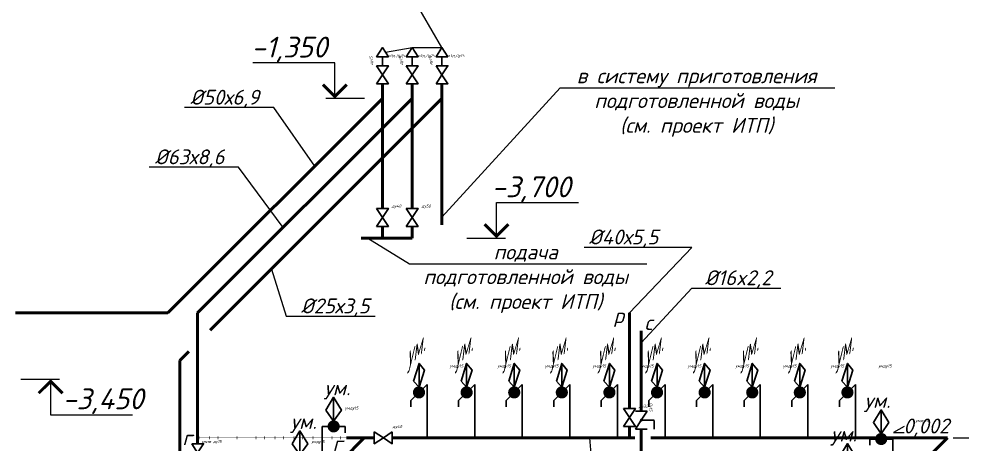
# Model space of a CAD drawing. Header units: millimetres. Extents: x -473555 to 660023, y 5037 to 453528.
# Drawn here: x 99229 to 115081, y 24414 to 31566 of the extents above; entities that cross this region are included whole.
import ezdxf
from ezdxf import colors
from ezdxf.entities.mleader import LeaderData, LeaderLine
from ezdxf.enums import TextEntityAlignment as Align
from ezdxf.math import Vec2, Vec3

# ---------------------------------------------------------------- set-up
doc = ezdxf.new("R2010")
doc.units = ezdxf.units.MM
doc.set_wipeout_variables(frame=1)
doc.linetypes.add('ACAD_ISO07W100', pattern=[3, 0, -3])
for name, color, linetype, lineweight in [('_ВК-К1', 30, 'Continuous', 40), ('ВК_T3', 1, 'Continuous', 50), ('ВК_T4', 30, 'Continuous', 50)]:
    doc.layers.add(name, color=color, linetype=linetype, lineweight=lineweight)
doc.layers.add('_ВК-маска', color=255, linetype='Continuous', transparency=0.9)
doc.layers.add('_ВК-Спецификация', color=3, linetype='Continuous', lineweight=15, plot=False, transparency=0.5)
for name, color, linetype in [('ВК_text', 102, 'Continuous'), ('ВК_Т4_текст', 30, 'Continuous'), ('ВК_ТЗ_текст', 1, 'Continuous')]:
    doc.layers.add(name, color=color, linetype=linetype)
doc.styles.add('ISOPEUR', font='isocpeui.ttf')

# ---------------------------------------------------------------- blocks, each defined once
blk = doc.blocks.new('*U27')
at = {"color": 0, "linetype": 'ByBlock', "lineweight": 30}
for p, q in [((193, 1389), (193, 988)), ((0, 0), (0, 900)), ((385, 900), (0, 900)), ((385, 900), (385, 794))]:
    blk.add_line(p, q, dxfattribs=at)
blk.add_lwpolyline([(62, 1175), (193, 1389), (323, 1175), (193, 988)], close=True, dxfattribs=at)
at = {"color": 0, "linetype": 'ByBlock', "lineweight": 30, "const_width": 102}
blk.add_lwpolyline([(142, 900, 1), (244, 900, 1)], format="xyb", close=True, dxfattribs=at)
at = {"color": 0, "lineweight": -2, "style": 'ISOPEUR'}
blk.add_text('ум.', height=250, dxfattribs=at).set_placement((254, 1548), align=Align.MIDDLE_CENTER)
at = {"layer": '_ВК-Спецификация', "style": 'ISOPEUR'}
blk.add_attdef('ДУ', text='', height=50, dxfattribs=at).set_placement((495, 1185), align=Align.CENTER)
blk = doc.blocks.new('*U30')
at = {"color": 0, "linetype": 'ByBlock', "lineweight": 30}
for p, q in [((-136, 1253), (-136, 852)), ((0, 900), (-272, 628)), ((0, 0), (0, 900)), ((-272, 628), (-272, 522))]:
    blk.add_line(p, q, dxfattribs=at)
blk.add_lwpolyline([(-228, 954), (-136, 1253), (-44, 1139), (-136, 852)], close=True, dxfattribs=at)
at = {"color": 0, "linetype": 'ByBlock', "lineweight": 30, "const_width": 102}
blk.add_lwpolyline([(-187, 764, 1), (-85, 764, 1)], format="xyb", close=True, dxfattribs=at)
at = {"color": 0, "lineweight": -2, "style": 'ISOPEUR', "oblique": 45}
blk.add_text('ум.', height=250, rotation=45, dxfattribs=at).set_placement((-262, 1419), align=Align.MIDDLE_CENTER)
at = {"layer": '_ВК-Спецификация', "style": 'ISOPEUR'}
blk.add_attdef('ДУ', text='', height=50, dxfattribs=at).set_placement((495, 1185), align=Align.CENTER)
blk = doc.blocks.new('*U36')
at = {"color": 0, "linetype": 'ByBlock', "lineweight": 30}
for p, q in [((-193, 1389), (-193, 988)), ((-385, 900), (0, 900)), ((-385, 900), (-385, 794)), ((0, 0), (0, 900))]:
    blk.add_line(p, q, dxfattribs=at)
blk.add_lwpolyline([(-62, 1175), (-193, 1389), (-323, 1175), (-193, 988)], close=True, dxfattribs=at)
at = {"color": 0, "linetype": 'ByBlock', "lineweight": 30, "const_width": 102}
blk.add_lwpolyline([(-142, 900, -1), (-244, 900, -1)], format="xyb", close=True, dxfattribs=at)
at = {"color": 0, "lineweight": -2, "style": 'ISOPEUR'}
blk.add_text('ум.', height=250, dxfattribs=at).set_placement((-256, 1548), align=Align.MIDDLE_CENTER)
at = {"layer": '_ВК-Спецификация', "style": 'ISOPEUR'}
blk.add_attdef('ДУ', text='', height=50, dxfattribs=at).set_placement((495, 1185), align=Align.CENTER)
blk = doc.blocks.new('_None')
blk = doc.blocks.new('*U102')
at = {"layer": '_ВК-Спецификация', "style": 'ISOPEUR'}
blk.add_attdef('ДУ', text='', height=50, dxfattribs=at).set_placement((235, 165), align=Align.CENTER)
blk.add_wipeout([(0, 0), (-100, 151), (100, 151)]).dxf.layer = '_ВК-маска'
blk.add_wipeout([(0, 0), (-100, 151), (100, 151)]).dxf.layer = '_ВК-маска'
blk.add_wipeout([(-100, 151), (100, 151), (0, 0)]).dxf.layer = '_ВК-маска'
at = {"linetype": 'ByBlock', "lineweight": 30}
blk.add_lwpolyline([(-100, 151), (0, 0), (100, 151), (-100, 151)], dxfattribs=at)
blk.add_wipeout([(0, 0), (-100, -152), (100, -152)]).dxf.layer = '_ВК-маска'
blk.add_lwpolyline([(-100, -152), (0, 0), (100, -152), (-100, -152)], dxfattribs=at)
blk = doc.blocks.new('*U108')
at = {"layer": '_ВК-К1', "color": 0, "linetype": 'ByBlock', "lineweight": 30}
blk.add_line((0, 0), (0, 151), dxfattribs=at)
blk.add_lwpolyline([(100, 151), (0, 303), (-100, 151), (100, 151)], dxfattribs=at)
at = {"layer": '_ВК-Спецификация', "style": 'ISOPEUR'}
blk.add_text('возд.Ду15', height=50, dxfattribs=at).set_placement((219, 168), align=Align.MIDDLE_CENTER)
blk = doc.blocks.new('*U111')
at = {"linetype": 'ByBlock', "lineweight": 30}
for p, q in [((0, 0), (0, 216)), ((2, 216), (150, 216)), ((-152, 100), (0, 0)), ((-152, -100), (-152, 100)), ((0, 0), (152, -100)), ((152, -100), (152, 100))]:
    blk.add_line(p, q, dxfattribs=at)
at = {"const_width": 25}
blk.add_lwpolyline([(-13, 0, 1), (12, 0, 1)], format="xyb", close=True, dxfattribs=at)
at = {"layer": '_ВК-Спецификация', "style": 'ISOPEUR'}
blk.add_text('Ду15', height=50, dxfattribs=at).set_placement((-225, 160), align=Align.MIDDLE_CENTER)
blk = doc.blocks.new('*U112')
blk.add_wipeout([(0, 0), (151, 100), (151, -100)]).dxf.layer = '_ВК-маска'
blk.add_wipeout([(0, 0), (151, 100), (151, -100)]).dxf.layer = '_ВК-маска'
blk.add_wipeout([(151, 100), (151, -100), (0, 0)]).dxf.layer = '_ВК-маска'
at = {"linetype": 'ByBlock', "lineweight": 30}
blk.add_lwpolyline([(151, 100), (0, 0), (151, -100), (151, 100)], dxfattribs=at)
at = {"layer": '_ВК-Спецификация', "style": 'ISOPEUR'}
blk.add_attdef('ДУ', text='', height=50, dxfattribs=at).set_placement((235, 165), align=Align.CENTER)
blk.add_wipeout([(0, 0), (-152, 100), (-152, -100)]).dxf.layer = '_ВК-маска'
at = {"linetype": 'ByBlock', "lineweight": 30}
blk.add_lwpolyline([(-152, 100), (0, 0), (-152, -100), (-152, 100)], dxfattribs=at)
blk = doc.blocks.new('*U116')
at = {"linetype": 'ByBlock', "lineweight": 30}
h = blk.add_hatch(color=256, dxfattribs=at)
h.dxf.hatch_style = 1
h.paths.add_polyline_path([(-50, -289), (0, -365), (50, -289)])
blk.add_lwpolyline([(-50, -289), (50, -289), (0, -365), (-50, -289)], dxfattribs=at)
at = {"layer": '_ВК-Спецификация', "style": 'ISOPEUR'}
blk.add_attdef('ДУ', text='', height=50, dxfattribs=at).set_placement((235, 165), align=Align.CENTER)
blk.add_wipeout([(0, 0), (-100, 151), (100, 151)]).dxf.layer = '_ВК-маска'
blk.add_wipeout([(0, 0), (-100, 151), (100, 151)]).dxf.layer = '_ВК-маска'
blk.add_wipeout([(-100, 151), (100, 151), (0, 0)]).dxf.layer = '_ВК-маска'
at = {"linetype": 'ByBlock', "lineweight": 30}
blk.add_lwpolyline([(-100, 151), (0, 0), (100, 151), (-100, 151)], dxfattribs=at)
blk.add_wipeout([(0, 0), (-100, -152), (100, -152)]).dxf.layer = '_ВК-маска'
blk.add_line((0, -152), (0, -346), dxfattribs=at)
blk.add_lwpolyline([(-100, -152), (0, 0), (100, -152), (-100, -152)], dxfattribs=at)
blk = doc.blocks.new('*U123')
at = {"lineweight": 15}
blk.add_lwpolyline([(1.75, 1), (0, 0), (1.75, 0)], dxfattribs=at)
at = {"lineweight": 15, "style": 'ISOPEUR'}
blk.add_attdef('УКЛОН', text='', height=2.5, dxfattribs=at).set_placement((5.48, 1.08), align=Align.MIDDLE_CENTER)

msp = doc.modelspace()

# ---------------------------------------------------------------- linework, layer by layer
at = {"layer": 'ВК_T3'}
for p, q in [((105339.4, 30226.1), (101733.2, 26619.9)), ((105839.4, 30226.1), (102233.2, 26619.9)), ((105339.4, 28379.1), (105339.4, 30226.1)), ((105839.4, 28379.1), (105839.4, 30226.1)), ((105339.4, 27876.1), (105339.4, 28076.1)), ((105839.4, 27876.1), (105839.4, 28076.1)), ((104984.2, 27876.1), (105839.4, 27876.1)), ((101733.2, 26619.9), (99170.7, 26619.9)), ((102233.2, 26619.9), (102233.2, 24519.9)), ((109489.6, 25013.2), (109489.6, 26619.9)), ((109489.6, 24519.9), (109489.6, 24710.2)), ((105033.2, 24519.9), (104666.4, 24153)), ((104733.2, 24519.9), (105033.2, 24519.9)), ((105033.2, 24519.9), (105202.7, 24519.9)), ((105505.7, 24519.9), (109582.3, 24519.9)), ((109847.9, 24519.9), (114833.2, 24519.9)), ((114833.2, 24519.9), (109954.2, 19640.8))]:
    msp.add_line(p, q, dxfattribs=at)
at = {"layer": 'ВК_T3', "linetype": 'ACAD_ISO07W100'}
msp.add_line((104733.2, 24519.9), (102233.2, 24519.9), dxfattribs=at)
at = {"layer": 'ВК_T4'}
for p, q in [((106339.4, 30226.1), (106339.4, 30476.1)), ((106339.4, 30226.1), (102441.9, 26328.5)), ((106339.4, 28102.9), (106339.4, 30226.1)), ((109689.6, 24967.3), (109689.6, 26319.9)), ((102085.7, 25972.4), (101933.2, 25819.9)), ((101933.2, 25819.9), (101933.2, 24219.9)), ((109689.6, 24219.9), (109689.6, 24664.3))]:
    msp.add_line(p, q, dxfattribs=at)
at = {"layer": 'ВК_ТЗ_текст', "linetype": 'Continuous'}
for p, q in [((104539.4, 30826.1), (103161.9, 30826.1)), ((104539.4, 30226.1), (104539.4, 30826.1)), ((105039.4, 30226.1), (104389.4, 30226.1)), ((107255.9, 27876.1), (107255.9, 28476.1)), ((107255.9, 28476.1), (108633.4, 28476.1)), ((106755.9, 27876.1), (107405.9, 27876.1)), ((99262.5, 25506.6), (99912.5, 25506.6)), ((99762.5, 25506.6), (99762.5, 24906.6)), ((99762.5, 24906.6), (101140, 24906.6)), ((114933.2, 24519.9), (115583.2, 24519.9))]:
    msp.add_line(p, q, dxfattribs=at)
for points in [[(104739.4, 30461.5, 50, 50, 0), (104539.4, 30261.5, 50, 50, 0), (104339.4, 30461.5, 50, 50, 0)], [(107055.9, 28111.5, 50, 50, 0), (107255.9, 27911.5, 50, 50, 0), (107455.9, 28111.5, 50, 50, 0)], [(99562.5, 25271.2, 50, 50, 0), (99762.5, 25471.2, 50, 50, 0), (99962.5, 25271.2, 50, 50, 0)]]:
    msp.add_lwpolyline(points, format="xyseb", dxfattribs=at)

# ---------------------------------------------------------------- block references
at = {"layer": 'ВК_T3'}
for p in [(105339.4, 30779.1), (105839.4, 30779.1)]:
    msp.add_blockref('*U108', p, dxfattribs=at)
for name, p in [('*U30', (106089.6, 24519.9)), ('*U30', (106889.6, 24519.9)), ('*U30', (107689.6, 24519.9)), ('*U30', (108489.6, 24519.9)), ('*U30', (109289.6, 24519.9)), ('*U30', (110089.6, 24519.9)), ('*U30', (110889.6, 24519.9)), ('*U30', (111689.6, 24519.9)), ('*U30', (112489.6, 24519.9)), ('*U30', (113289.6, 24519.9)), ('*U27', (104326.1, 23812.7)), ('*U36', (113914, 23600.6)), ('*U27', (103760.4, 23247.1)), ('*U36', (113348.3, 23034.9))]:
    msp.add_blockref(name, p, dxfattribs=at).add_auto_attribs({'ДУ': 'умду15'})
at = {"layer": 'ВК_T4'}
msp.add_blockref('*U108', (106339.4, 30779.1), dxfattribs=at)
at = {"layer": 'ВК_text', "xscale": 100, "yscale": 100, "zscale": 100}
msp.add_blockref('*U123', (113930.3, 24611.5), dxfattribs=at).add_auto_attribs({'УКЛОН': '0,002'})

# ---------------------------------------------------------------- texts
at = {"layer": 'ВК_T3', "linetype": 'Continuous', "style": 'ISOPEUR'}
msp.add_text('р', height=250, dxfattribs=at).set_placement((109222.8, 26449))
at = {"layer": 'ВК_T4', "linetype": 'Continuous', "style": 'ISOPEUR'}
msp.add_text('с', height=250, dxfattribs=at).set_placement((109744.3, 26333.2))
at = {"layer": 'ВК_ТЗ_текст', "linetype": 'Continuous', "style": 'ISOPEUR'}
for s, height, p in [('-1,350', 350, (103136.9, 30916.1)), ('-3,700', 350, (107173.8, 28566.1)), ('-3,450', 350, (99961.9, 25001.2)), ('г', 250, (101978, 24396.2)), ('г', 250, (104503.5, 24298.7))]:
    msp.add_text(s, height=height, dxfattribs=at).set_placement(p)

# ---------------------------------------------------------------- leaders
at = {"layer": 'ВК_Т4_текст', "linetype": 'Continuous'}
ml = msp.add_multileader_mtext('Standard', dxfattribs=at)
ml.set_content('в систему приготовления \\Pподготовленной воды\\P(см. проект ИТП)', color=256, style='ISOPEUR')
ml.set_leader_properties(lineweight=15)
ml.set_arrow_properties(name='NONE')
ml.build(insert=Vec2(0, 0))
ml.multileader.update_dxf_attribs({"text_left_attachment_type": 6, "text_right_attachment_type": 6, "dogleg_length": 0.1, "arrow_head_size": 400, "scale": 100})
ctx = ml.context
ctx.base_point, ctx.scale, ctx.char_height, ctx.arrow_head_size, ctx.landing_gap_size, ctx.plane_origin = Vec3(108334.4, 30408.5), 100, 250, 400, 200, Vec3(94055.3, 18261.7)
ctx.left_attachment, ctx.right_attachment, ctx.text_align_type = 6, 6, 1
notes = []
notes.append((ctx, [(1, (1, 1, 0), (108324.4, 30408.5), (1, 0), 10, [(0, [(106339.4, 28233.9)], 0, [])])]))
ctx.mtext.insert, ctx.mtext.alignment, ctx.mtext.flow_direction = Vec3(110619.4, 30733.5), 2, 5
ml = msp.add_multileader_mtext('Standard', dxfattribs=at)
ml.set_content('%%C25х3,5', color=256, style='ISOPEUR')
ml.set_leader_properties(lineweight=15)
ml.set_arrow_properties(name='NONE')
ml.build(insert=Vec2(0, 0))
ml.multileader.update_dxf_attribs({"text_left_attachment_type": 6, "text_right_attachment_type": 6, "dogleg_length": 0.1, "arrow_head_size": 400, "scale": 100})
ctx = ml.context
ctx.base_point, ctx.scale, ctx.char_height, ctx.arrow_head_size, ctx.landing_gap_size, ctx.plane_origin = Vec3(103728.8, 26563.9), 100, 250, 400, 200, Vec3(97085, 17922.3)
ctx.left_attachment, ctx.right_attachment, ctx.text_align_type = 6, 6, 1
notes.append((ctx, [(1, (1, 1, 0), (103718.8, 26563.9), (1, 0), 10, [(0, [(103472.7, 27359.4)], 0, [])])]))
ctx.mtext.insert, ctx.mtext.alignment, ctx.mtext.flow_direction = Vec3(104545.2, 26863.9), 2, 5
ml = msp.add_multileader_mtext('Standard', dxfattribs=at)
ml.set_content('%%C16x2,2', color=256, style='ISOPEUR')
ml.set_leader_properties(lineweight=15)
ml.set_arrow_properties(name='NONE')
ml.build(insert=Vec2(0, 0))
ml.multileader.update_dxf_attribs({"text_left_attachment_type": 6, "text_right_attachment_type": 6, "dogleg_length": 0.1, "arrow_head_size": 400, "scale": 100})
ctx = ml.context
ctx.base_point, ctx.scale, ctx.char_height, ctx.arrow_head_size, ctx.landing_gap_size, ctx.plane_origin = Vec3(110546.2, 27037.2), 100, 250, 400, 200, Vec3(100769.5, 15694.6)
ctx.left_attachment, ctx.right_attachment, ctx.text_align_type = 6, 6, 1
notes.append((ctx, [(1, (1, 1, 0), (110536.2, 27037.2), (1, 0), 10, [(0, [(109689.6, 26118.4)], 0, [])])]))
ctx.mtext.insert, ctx.mtext.alignment, ctx.mtext.flow_direction = Vec3(111316.7, 27337.2), 2, 5
at = {"layer": 'ВК_ТЗ_текст', "linetype": 'Continuous'}
ml = msp.add_multileader_mtext('Standard', dxfattribs=at)
ml.set_content('%%C50х6,9', color=256, style='ISOPEUR')
ml.set_leader_properties(lineweight=15)
ml.set_arrow_properties(name='NONE')
ml.build(insert=Vec2(0, 0))
ml.multileader.update_dxf_attribs({"text_left_attachment_type": 6, "text_right_attachment_type": 6, "dogleg_length": 0.1, "arrow_head_size": 400, "scale": 100})
ctx = ml.context
ctx.base_point, ctx.scale, ctx.char_height, ctx.arrow_head_size, ctx.landing_gap_size, ctx.plane_origin = Vec3(101874.8, 30073.7), 100, 250, 400, 200, Vec3(98496.8, 21804.6)
ctx.left_attachment, ctx.right_attachment, ctx.text_align_type = 6, 6, 1
notes.append((ctx, [(0, (1, 1, 0), (103511.7, 30073.7), (-1, 0), 10, [(0, [(104200.5, 29087.2)], 0, [])])]))
ctx.mtext.insert, ctx.mtext.alignment, ctx.mtext.flow_direction = Vec3(102688.2, 30373.7), 2, 5
ml = msp.add_multileader_mtext('Standard', dxfattribs=at)
ml.set_content('%%C63х8,6', color=256, style='ISOPEUR')
ml.set_leader_properties(lineweight=15)
ml.set_arrow_properties(name='NONE')
ml.build(insert=Vec2(0, 0))
ml.multileader.update_dxf_attribs({"text_left_attachment_type": 6, "text_right_attachment_type": 6, "dogleg_length": 0.1, "arrow_head_size": 400, "scale": 100})
ctx = ml.context
ctx.base_point, ctx.scale, ctx.char_height, ctx.arrow_head_size, ctx.landing_gap_size, ctx.plane_origin = Vec3(101287.8, 29070.8), 100, 250, 400, 200, Vec3(95252.6, 19969)
ctx.left_attachment, ctx.right_attachment, ctx.text_align_type = 6, 6, 1
notes.append((ctx, [(0, (1, 1, 0), (102919, 29070.8), (-1, 0), 10, [(0, [(103672.9, 28059.5)], 0, [])])]))
ctx.mtext.insert, ctx.mtext.alignment, ctx.mtext.flow_direction = Vec3(102098.4, 29370.8), 2, 5
ml = msp.add_multileader_mtext('Standard', dxfattribs=at)
ml.set_content('%%C40х5,5', color=256, style='ISOPEUR')
ml.set_leader_properties(lineweight=15)
ml.set_arrow_properties(name='NONE')
ml.build(insert=Vec2(0, 0))
ml.multileader.update_dxf_attribs({"text_left_attachment_type": 6, "text_right_attachment_type": 6, "dogleg_length": 0.1, "arrow_head_size": 400, "scale": 100})
ctx = ml.context
ctx.base_point, ctx.scale, ctx.char_height, ctx.arrow_head_size, ctx.landing_gap_size, ctx.plane_origin = Vec3(108566.4, 27723.6), 100, 250, 400, 200, Vec3(103109.7, 19330.1)
ctx.left_attachment, ctx.right_attachment, ctx.text_align_type = 6, 6, 1
notes.append((ctx, [(0, (1, 1, 0), (110537.6, 27723.6), (-1, 0), 319.9, [(0, [(109489.6, 26619.9)], 0, [])])]))
ctx.mtext.insert, ctx.mtext.alignment, ctx.mtext.flow_direction = Vec3(109392.1, 28023.6), 2, 5
ml = msp.add_multileader_mtext('Standard', dxfattribs=at)
ml.set_content('подача \\Pподготовленной воды\\P(см. проект ИТП)', color=256, style='ISOPEUR')
ml.set_leader_properties(lineweight=15)
ml.set_arrow_properties(name='NONE')
ml.build(insert=Vec2(0, 0))
ml.multileader.update_dxf_attribs({"text_left_attachment_type": 6, "text_right_attachment_type": 6, "dogleg_length": 0.1, "arrow_head_size": 400, "scale": 100})
ctx = ml.context
ctx.base_point, ctx.scale, ctx.char_height, ctx.arrow_head_size, ctx.landing_gap_size, ctx.plane_origin = Vec3(105805.9, 27446.4), 100, 250, 400, 200, Vec3(90836, 13679.7)
ctx.left_attachment, ctx.right_attachment, ctx.text_align_type = 6, 6, 1
notes.append((ctx, [(1, (1, 1, 0), (105795.9, 27446.4), (1, 0), 10, [(0, [(105094.1, 27876.1)], 0, [])])]))
ctx.mtext.insert, ctx.mtext.alignment, ctx.mtext.flow_direction = Vec3(107747.1, 27771.4), 2, 5
ml = msp.add_multileader_mtext('Standard', dxfattribs=at)
ml.set_content('%%C50х6,9', color=256, style='ISOPEUR')
ml.set_leader_properties(lineweight=15)
ml.set_arrow_properties(name='NONE')
ml.build(insert=Vec2(0, 0))
ml.multileader.update_dxf_attribs({"text_left_attachment_type": 6, "text_right_attachment_type": 6, "dogleg_length": 0.1, "arrow_head_size": 400, "scale": 100})
ctx = ml.context
ctx.base_point, ctx.scale, ctx.char_height, ctx.arrow_head_size, ctx.landing_gap_size, ctx.plane_origin = Vec3(108896.6, 23710.9), 100, 250, 400, 200, Vec3(102890.6, 15011)
ctx.left_attachment, ctx.right_attachment, ctx.text_align_type = 6, 6, 1
notes.append((ctx, [(1, (1, 1, 0), (108886.6, 23710.9), (1, 0), 10, [(0, [(108816.9, 24519.9)], 0, [])])]))
ctx.mtext.insert, ctx.mtext.alignment, ctx.mtext.flow_direction = Vec3(109710.1, 24010.9), 2, 5
for ctx, leaders in notes:
    for number, flags, end, landing, length, lines in leaders:
        leader = LeaderData()
        leader.index, (leader.has_last_leader_line, leader.has_dogleg_vector, leader.attachment_direction) = number, flags
        leader.last_leader_point, leader.dogleg_vector, leader.dogleg_length = Vec3(end), Vec3(landing), length
        for number, points, colour, breaks in lines:
            line = LeaderLine()
            line.index, line.vertices, line.color, line.breaks = number, Vec3.list(points), colors.encode_raw_color(colour), breaks
            leader.lines.append(line)
        ctx.leaders.append(leader)

# ---------------------------------------------------------------- next in the draw order: block references
at = {"layer": 'ВК_T3', "rotation": 90}
for p in [(105339.4, 30627.6), (105839.4, 30627.6)]:
    msp.add_blockref('*U112', p, dxfattribs=at).add_auto_attribs({'ДУ': 'ду15'})
at = {"layer": 'ВК_T3'}
for name, p, values in [('*U102', (105339.4, 28227.6), {'ДУ': 'ду40'}), ('*U102', (105839.4, 28227.6), {'ДУ': 'ду50'}), ('*U102', (109489.6, 24861.7), {'ДУ': 'ду32'}), ('*U112', (105354.2, 24519.9), {'ДУ': 'ду40'}), ('*U116', (102233.2, 24268.4), {'ДУ': 'слив ду15'})]:
    msp.add_blockref(name, p, dxfattribs=at).add_auto_attribs(values)
at = {"layer": 'ВК_T4', "rotation": 90}
msp.add_blockref('*U112', (106339.4, 30627.6), dxfattribs=at).add_auto_attribs({'ДУ': 'ду15'})

# ---------------------------------------------------------------- next in the draw order: linework, layer by layer
at = {"layer": 'ВК_T3'}
for p, q in [((105339.4, 30226.1), (105339.4, 30476.1)), ((105839.4, 30226.1), (105839.4, 30476.1)), ((102233.2, 24519.9), (102233.2, 24419.9))]:
    msp.add_line(p, q, dxfattribs=at)

# ---------------------------------------------------------------- next in the draw order: block references
at = {"layer": 'ВК_T4', "rotation": 270}
msp.add_blockref('*U111', (109689.6, 24815.8), dxfattribs=at)

# ---------------------------------------------------------------- next in the draw order: leaders
at = {"layer": 'ВК_text', "linetype": 'Continuous'}
ml = msp.add_multileader_mtext('Standard', dxfattribs=at)
ml.set_content('%%C15', color=256, style='ISOPEUR')
ml.set_leader_properties(lineweight=15)
ml.set_arrow_properties(name='NONE')
ml.build(insert=Vec2(0, 0))
ml.multileader.update_dxf_attribs({"text_left_attachment_type": 6, "text_right_attachment_type": 6, "dogleg_length": 0.1, "arrow_head_size": 400, "scale": 100})
ctx = ml.context
ctx.base_point, ctx.scale, ctx.char_height, ctx.arrow_head_size, ctx.landing_gap_size, ctx.plane_origin = Vec3(104835.4, 32097.9), 100, 250, 400, 200, Vec3(96017.7, 20697.9)
ctx.left_attachment, ctx.right_attachment, ctx.text_align_type = 6, 6, 1
notes = []
notes.append((ctx, [(0, (1, 1, 0), (105750.5, 32097.9), (-1, 0), 10, [(2, [(105389.4, 31006.4), (105839.4, 31082.1), (106339.4, 31082.1)], 0, [])])]))
ctx.mtext.insert, ctx.mtext.alignment, ctx.mtext.flow_direction = Vec3(105288, 32397.9), 2, 5
for ctx, leaders in notes:
    for number, flags, end, landing, length, lines in leaders:
        leader = LeaderData()
        leader.index, (leader.has_last_leader_line, leader.has_dogleg_vector, leader.attachment_direction) = number, flags
        leader.last_leader_point, leader.dogleg_vector, leader.dogleg_length = Vec3(end), Vec3(landing), length
        for number, points, colour, breaks in lines:
            line = LeaderLine()
            line.index, line.vertices, line.color, line.breaks = number, Vec3.list(points), colors.encode_raw_color(colour), breaks
            leader.lines.append(line)
        ctx.leaders.append(leader)

doc.saveas('drawing.dxf')
